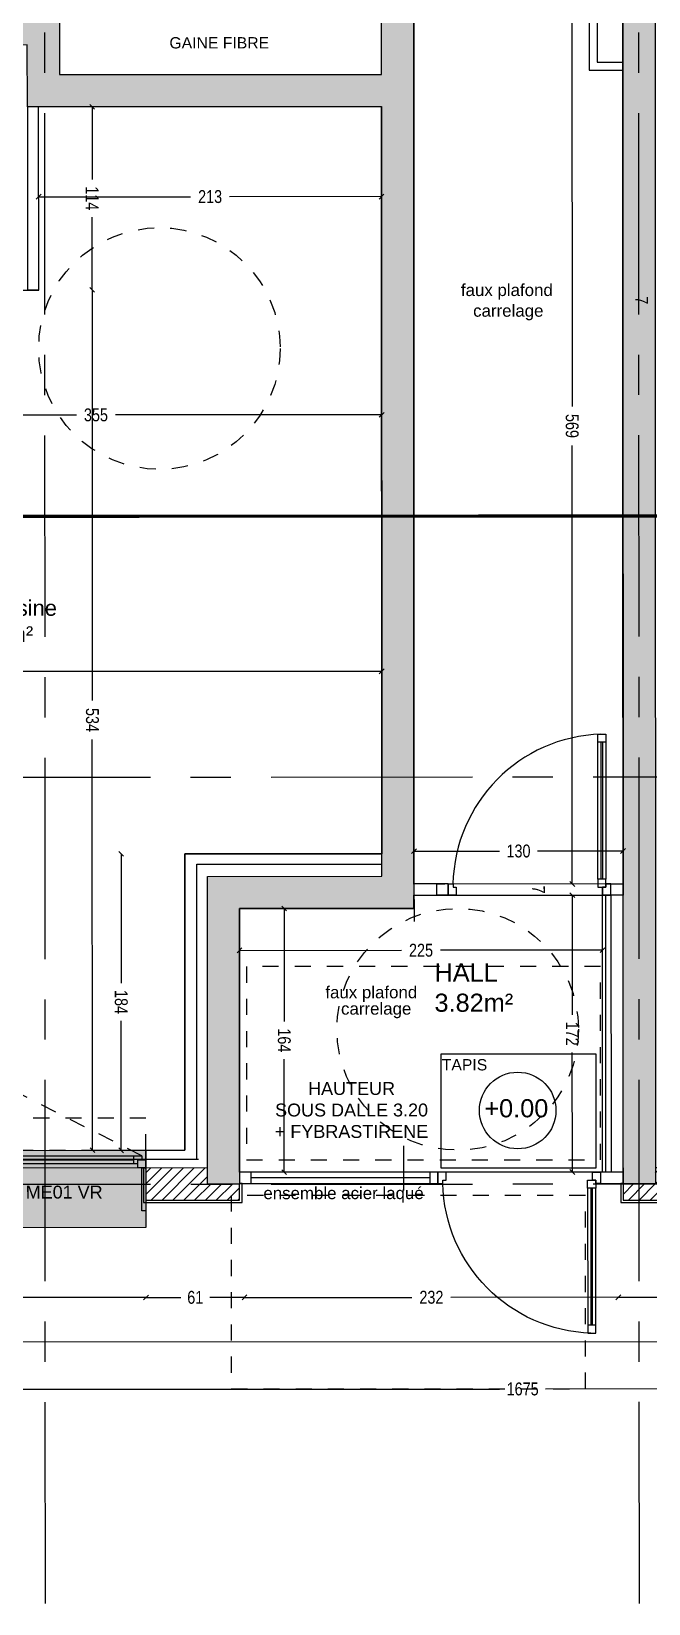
# Model space of a CAD drawing. Header units: millimetres. Extents: x -11.2 to 20.6, y -11.4 to 6.8.
# Drawn here: x 6.43 to 10.26, y -9.77 to -0.01 of the extents above; entities that cross this region are included whole.
import ezdxf

# ---------------------------------------------------------------- set-up
doc = ezdxf.new("R2010")
doc.units = ezdxf.units.MM
for name, pattern in [('0.0.1_Plan masse$0$cartouche PRO tranche 1$0${ Batten }', [0]), ('AXESx2', [4, 2.5, -0.5, 0.5, -0.5]), ('CACHE', [0.375, 0.25, -0.125]), ('INTERROMPU', [0.75, 0.5, -0.25])]:
    doc.linetypes.add(name, pattern=pattern)
doc.layers.get('Defpoints').update_dxf_attribs({"color": 1})
for name, color, linetype in [('01_AH_Coupes', 195, 'AXESx2'), ("02_AH_Files d'axes", 147, 'AXESx2'), ('02_AH_Structure Béton', 10, 'Continuous'), ('02_AH_Structure Béton_H', 11, 'Continuous'), ('02_AH_Structure Maçonnée', 230, 'Continuous'), ('02_AH_Structure Maçonnée_H', 231, 'Continuous'), ('03_AH_Menuiseries Ext', 3, 'Continuous'), ('04_AH_Cloisons', 150, 'Continuous'), ('04_AH_Isolation', 2, 'Continuous'), ('04_AH_Isolation_H', 2, 'Continuous'), ('07_AH_Côtes 50e', 7, 'Continuous'), ('07_AH_Perso-Symboles-...', 8, 'Continuous'), ('07_AH_Textes 50e', 7, 'Continuous')]:
    doc.layers.add(name, color=color, linetype=linetype)
doc.layers.add('07_AH_SHAB', color=130, linetype='Continuous', plot=False)
doc.layers.add('10_AH_PANTONE BLANC', color=7, linetype='Continuous', lineweight=0, true_color=0xffffff)
doc.styles.add('ARIAL', font='arial.ttf', dxfattribs={"width": 0.8})
doc.styles.add('Texte 1000', font='arial.ttf', dxfattribs={"height": 1.5})
doc.styles.add('Texte 50', font='arial.ttf', dxfattribs={"height": 0.075})
doc.dimstyles.new('B+B_50', dxfattribs={"dimscale": 0, "dimtxt": 0.08, "dimasz": 0.03, "dimexe": 0.015, "dimexo": 0.03, "dimgap": 0.05, "dimtad": 0, "dimdec": 0, "dimlfac": 100, "dimdsep": 46, "dimtxsty": 'ARIAL', "dimblk": 'OBLIQUE', "dimcen": 0, "dimse1": 1, "dimse2": 1, "dimadec": 0, "dimazin": 0, "dimtp": 5, "dimtm": 2, "dimtfac": 1, "dimtdec": 0, "dimtofl": 0, "dimtmove": 2, "dimatfit": 3, "dimldrblk": 'OBLIQUE', "dimfxl": 1, "dimtolj": 1, "dimarcsym": 0})
pattern_1 = [(45.0186991, (-4278.322744, -90.391835), (0.03363566, 0.1234895056), [0.15875, -0.03175, 0, -0.03175])]

# ---------------------------------------------------------------- blocks, each defined once
blk = doc.blocks.new('_Oblique')
at = {"color": 0, "linetype": 'ByBlock', "lineweight": -2}
blk.add_line((-0.5, -0.5), (0.5, 0.5), dxfattribs=at)
blk = doc.blocks.new('*D371')
at = {"layer": '07_AH_Côtes 50e', "color": 0, "lineweight": -2, "transparency": 16777216}
for p, q in [((4.1384, -7.873), (5.5178, -7.8725)), ((7.1384, -7.872), (5.7589, -7.8724))]:
    blk.add_line(p, q, dxfattribs=at)
at = {"layer": 'Defpoints', "color": 0, "transparency": 16777216}
for p in [(4.1382, -7.4393), (7.1382, -7.4383), (7.1384, -7.872)]:
    blk.add_point(p, dxfattribs=at)
at = {"layer": '07_AH_Côtes 50e', "color": 0, "lineweight": -2, "transparency": 16777216, "xscale": 0.03, "yscale": 0.03, "zscale": 0.03}
for p, rotation in [((4.1384, -7.873), 180.0186991388701), ((7.1384, -7.872), 0.01869913887016166)]:
    blk.add_blockref('_Oblique', p, dxfattribs=dict(at, rotation=rotation))
at = {"layer": '07_AH_Côtes 50e', "color": 0, "transparency": 16777216, "insert": (5.6384, -7.8725), "char_height": 0.08, "attachment_point": 5, "rotation": 0.0187, "style": 'ARIAL'}
blk.add_mtext('\\A1;300', dxfattribs=at)
blk = doc.blocks.new('*D372')
at = {"layer": '07_AH_Côtes 50e', "color": 0, "lineweight": -2, "transparency": 16777216}
for p, q in [((7.1384, -7.872), (7.3543, -7.8719)), ((7.75, -7.8718), (7.534, -7.8719))]:
    blk.add_line(p, q, dxfattribs=at)
at = {"layer": 'Defpoints', "color": 0, "transparency": 16777216}
for p in [(7.7498, -7.2984), (7.1382, -7.4383), (7.75, -7.8718)]:
    blk.add_point(p, dxfattribs=at)
at = {"layer": '07_AH_Côtes 50e', "color": 0, "lineweight": -2, "transparency": 16777216, "xscale": 0.03, "yscale": 0.03, "zscale": 0.03}
for p, rotation in [((7.1384, -7.872), 180.0186991388701), ((7.75, -7.8718), 0.01869913887016166)]:
    blk.add_blockref('_Oblique', p, dxfattribs=dict(at, rotation=rotation))
at = {"layer": '07_AH_Côtes 50e', "color": 0, "transparency": 16777216, "insert": (7.4442, -7.8719), "char_height": 0.08, "attachment_point": 5, "rotation": 0.0187, "style": 'ARIAL'}
blk.add_mtext('\\A1;61', dxfattribs=at)
blk = doc.blocks.new('*D373')
at = {"layer": '07_AH_Côtes 50e', "color": 0, "lineweight": -2, "transparency": 16777216}
for p, q in [((7.75, -7.8718), (8.7904, -7.8715)), ((10.0726, -7.871), (9.0322, -7.8714))]:
    blk.add_line(p, q, dxfattribs=at)
at = {"layer": 'Defpoints', "color": 0, "transparency": 16777216}
for p in [(7.7498, -7.2984), (10.0724, -7.2976), (10.0726, -7.871)]:
    blk.add_point(p, dxfattribs=at)
at = {"layer": '07_AH_Côtes 50e', "color": 0, "lineweight": -2, "transparency": 16777216, "xscale": 0.03, "yscale": 0.03, "zscale": 0.03}
for p, rotation in [((7.75, -7.8718), 180.0186991388701), ((10.0726, -7.871), 0.01869913887016166)]:
    blk.add_blockref('_Oblique', p, dxfattribs=dict(at, rotation=rotation))
at = {"layer": '07_AH_Côtes 50e', "color": 0, "transparency": 16777216, "insert": (8.9113, -7.8714), "char_height": 0.08, "attachment_point": 5, "rotation": 0.0187, "style": 'ARIAL'}
blk.add_mtext('\\A1;232', dxfattribs=at)
blk = doc.blocks.new('*D374')
at = {"layer": '07_AH_Côtes 50e', "color": 0, "lineweight": -2, "transparency": 16777216}
for p, q in [((10.0726, -7.871), (10.4265, -7.8709)), ((10.9718, -7.8707), (10.6179, -7.8709))]:
    blk.add_line(p, q, dxfattribs=at)
at = {"layer": 'Defpoints', "color": 0, "transparency": 16777216}
for p in [(10.0724, -7.2976), (10.9717, -7.4073), (10.9718, -7.8707)]:
    blk.add_point(p, dxfattribs=at)
at = {"layer": '07_AH_Côtes 50e', "color": 0, "lineweight": -2, "transparency": 16777216, "xscale": 0.03, "yscale": 0.03, "zscale": 0.03}
for p, rotation in [((10.0726, -7.871), 180.0186991388701), ((10.9718, -7.8707), 0.01869913887016166)]:
    blk.add_blockref('_Oblique', p, dxfattribs=dict(at, rotation=rotation))
at = {"layer": '07_AH_Côtes 50e', "color": 0, "transparency": 16777216, "insert": (10.5222, -7.8709), "char_height": 0.08, "attachment_point": 5, "rotation": 0.0187, "style": 'ARIAL'}
blk.add_mtext('\\A1;90', dxfattribs=at)
blk = doc.blocks.new('*D379')
at = {"layer": '07_AH_Côtes 50e', "color": 0, "lineweight": -2, "transparency": 16777216}
for p, q in [((-8.6772, -8.1541), (5.0703, -8.1496)), ((19.1102, -8.145), (5.3627, -8.1495))]:
    blk.add_line(p, q, dxfattribs=at)
at = {"layer": 'Defpoints', "color": 0, "transparency": 16777216}
for p in [(-8.6775, -7.3037), (19.1099, -7.2846), (-8.6772, -8.1541)]:
    blk.add_point(p, dxfattribs=at)
at = {"layer": '07_AH_Côtes 50e', "color": 0, "lineweight": -2, "transparency": 16777216, "xscale": 0.03, "yscale": 0.03, "zscale": 0.03}
for p, rotation in [((-8.6772, -8.1541), 180.0186991388701), ((19.1102, -8.145), 0.01869913887019514)]:
    blk.add_blockref('_Oblique', p, dxfattribs=dict(at, rotation=rotation))
at = {"layer": '07_AH_Côtes 50e', "color": 0, "transparency": 16777216, "insert": (5.2165, -8.1495), "char_height": 0.08, "attachment_point": 5, "rotation": 0.0187, "style": 'ARIAL'}
blk.add_mtext('\\A1;2779', dxfattribs=at)
blk = doc.blocks.new('porte hall')
blk.add_line((-1.192, -0.8853), (-1.192, -1.1624))
at = {"ltscale": 0.1}
for points in [[(0, 0), (0, -0.05), (-0.05, -0.05), (-0.05, 0)], [(0, 0), (0, -0.9), (-0.05, -0.9), (-0.05, 0)], [(-0.9495, -0.93), (-0.9495, -0.95), (-0.9295, -0.95), (-0.9295, -1), (-0.98, -1), (-0.98, -0.93)], [(0, -0.9), (-0.05, -0.9), (-0.05, -0.95), (0, -0.95)], [(0, -0.93), (0, -0.95), (-0.02, -0.95), (-0.02, -1), (0.0305, -1), (0.0305, -0.93)]]:
    blk.add_lwpolyline(points, close=True, dxfattribs=at)
for points in [[(-0.03, -0.0005), (-0.03, 0), (-0.02, 0), (-0.02, -0.0002)], [(-0.02, -0.05), (-0.02, -0.9), (-0.03, -0.9), (-0.03, -0.05)]]:
    blk.add_lwpolyline(points, dxfattribs=at)
blk.add_arc((0, -0.95), 0.95, 91.80964, 178.79368, dxfattribs=at)
blk = doc.blocks.new('*D471')
at = {"layer": '07_AH_Côtes 50e', "color": 0, "lineweight": -2, "transparency": 16777216}
for p, q in [((7.9964, -5.4583), (7.9967, -6.1588)), ((7.997, -7.0944), (7.9967, -6.3939))]:
    blk.add_line(p, q, dxfattribs=at)
at = {"layer": 'Defpoints', "color": 0, "transparency": 16777216}
for p in [(7.9964, -5.4583), (8.082, -5.4583), (8.0824, -7.0943)]:
    blk.add_point(p, dxfattribs=at)
at = {"layer": '07_AH_Côtes 50e', "color": 0, "lineweight": -2, "transparency": 16777216, "xscale": 0.03, "yscale": 0.03, "zscale": 0.03}
for p, rotation in [((7.9964, -5.4583), 90.01869913888217), ((7.997, -7.0944), 270.0186991388822)]:
    blk.add_blockref('_Oblique', p, dxfattribs=dict(at, rotation=rotation))
at = {"layer": '07_AH_Côtes 50e', "color": 0, "transparency": 16777216, "insert": (7.9967, -6.2763), "char_height": 0.08, "attachment_point": 5, "rotation": 270.0187, "style": 'ARIAL'}
blk.add_mtext('\\A1;164', dxfattribs=at)
blk = doc.blocks.new('*D472')
at = {"layer": '07_AH_Côtes 50e', "color": 0, "lineweight": -2, "transparency": 16777216}
for p, q in [((7.7193, -5.7179), (8.7252, -5.7175)), ((9.9741, -5.7171), (8.9682, -5.7175))]:
    blk.add_line(p, q, dxfattribs=at)
at = {"layer": 'Defpoints', "color": 0, "transparency": 16777216}
for p in [(7.7193, -5.7179), (7.7194, -6.0774), (9.9743, -6.0767)]:
    blk.add_point(p, dxfattribs=at)
at = {"layer": '07_AH_Côtes 50e', "color": 0, "lineweight": -2, "transparency": 16777216, "xscale": 0.03, "yscale": 0.03, "zscale": 0.03}
for p, rotation in [((7.7193, -5.7179), 180.0186991388701), ((9.9741, -5.7171), 0.01869913887019514)]:
    blk.add_blockref('_Oblique', p, dxfattribs=dict(at, rotation=rotation))
at = {"layer": '07_AH_Côtes 50e', "color": 0, "transparency": 16777216, "insert": (8.8467, -5.7175), "char_height": 0.08, "attachment_point": 5, "rotation": 0.0187, "style": 'ARIAL'}
blk.add_mtext('\\A1;225', dxfattribs=at)
blk = doc.blocks.new('*D473')
at = {"layer": '07_AH_Côtes 50e', "color": 0, "lineweight": -2, "transparency": 16777216}
for p, q in [((9.7863, -5.3756), (9.7866, -6.1174)), ((9.7869, -7.0939), (9.7867, -6.3521))]:
    blk.add_line(p, q, dxfattribs=at)
at = {"layer": 'Defpoints', "color": 0, "transparency": 16777216}
for p in [(9.7863, -5.3756), (9.974, -5.3756), (9.9746, -7.0938)]:
    blk.add_point(p, dxfattribs=at)
at = {"layer": '07_AH_Côtes 50e', "color": 0, "lineweight": -2, "transparency": 16777216, "xscale": 0.03, "yscale": 0.03, "zscale": 0.03}
for p, rotation in [((9.7863, -5.3756), 90.01869913888217), ((9.7869, -7.0939), 270.0186991388822)]:
    blk.add_blockref('_Oblique', p, dxfattribs=dict(at, rotation=rotation))
at = {"layer": '07_AH_Côtes 50e', "color": 0, "transparency": 16777216, "insert": (9.7866, -6.2348), "char_height": 0.08, "attachment_point": 5, "rotation": 270.0187, "style": 'ARIAL'}
blk.add_mtext('\\A1;172', dxfattribs=at)
blk = doc.blocks.new('*D474')
at = {"layer": '07_AH_Côtes 50e', "color": 0, "lineweight": -2, "transparency": 16777216}
for p, q in [((8.803, -5.1018), (9.3348, -5.1016)), ((10.1017, -5.1014), (9.5699, -5.1015))]:
    blk.add_line(p, q, dxfattribs=at)
at = {"layer": 'Defpoints', "color": 0, "transparency": 16777216}
for p in [(8.803, -5.1018), (8.8031, -5.3062), (10.1017, -5.3055)]:
    blk.add_point(p, dxfattribs=at)
at = {"layer": '07_AH_Côtes 50e', "color": 0, "lineweight": -2, "transparency": 16777216, "xscale": 0.03, "yscale": 0.03, "zscale": 0.03}
for p, rotation in [((8.803, -5.1018), 180.0186991388701), ((10.1017, -5.1014), 0.01869913887019514)]:
    blk.add_blockref('_Oblique', p, dxfattribs=dict(at, rotation=rotation))
at = {"layer": '07_AH_Côtes 50e', "color": 0, "transparency": 16777216, "insert": (9.4523, -5.1016), "char_height": 0.08, "attachment_point": 5, "rotation": 0.0187, "style": 'ARIAL'}
blk.add_mtext('\\A1;130', dxfattribs=at)
blk = doc.blocks.new('*D495')
at = {"layer": '07_AH_Côtes 50e', "color": 0, "lineweight": -2, "transparency": 16777216}
for p, q in [((6.8036, -0.4821), (6.8037, -0.9325)), ((6.8039, -1.618), (6.8038, -1.1676))]:
    blk.add_line(p, q, dxfattribs=at)
at = {"layer": 'Defpoints', "color": 0, "transparency": 16777216}
for p in [(6.8106, -0.4821), (6.4715, -1.6181), (6.8039, -1.618)]:
    blk.add_point(p, dxfattribs=at)
at = {"layer": '07_AH_Côtes 50e', "color": 0, "lineweight": -2, "transparency": 16777216, "xscale": 0.03, "yscale": 0.03, "zscale": 0.03}
for p, rotation in [((6.8036, -0.4821), 90.01869913888217), ((6.8039, -1.618), 270.0186991388822)]:
    blk.add_blockref('_Oblique', p, dxfattribs=dict(at, rotation=rotation))
at = {"layer": '07_AH_Côtes 50e', "color": 0, "transparency": 16777216, "insert": (6.8038, -1.0501), "char_height": 0.08, "attachment_point": 5, "rotation": 270.0187, "style": 'ARIAL'}
blk.add_mtext('\\A1;114', dxfattribs=at)
blk = doc.blocks.new('*D496')
at = {"layer": '07_AH_Côtes 50e', "color": 0, "lineweight": -2, "transparency": 16777216}
for p, q in [((-0.9122, -0.4847), (-0.9112, -3.602)), ((-0.9101, -6.9612), (-0.9111, -3.8439))]:
    blk.add_line(p, q, dxfattribs=at)
at = {"layer": 'Defpoints', "color": 0, "transparency": 16777216}
for p in [(8.6015, -0.4815), (-0.9101, -6.9612), (-0.0977, -6.9609)]:
    blk.add_point(p, dxfattribs=at)
at = {"layer": '07_AH_Côtes 50e', "color": 0, "lineweight": -2, "transparency": 16777216, "xscale": 0.03, "yscale": 0.03, "zscale": 0.03}
for p, rotation in [((-0.9122, -0.4847), 90.01869913888217), ((-0.9101, -6.9612), 270.0186991388822)]:
    blk.add_blockref('_Oblique', p, dxfattribs=dict(at, rotation=rotation))
at = {"layer": '07_AH_Côtes 50e', "color": 0, "transparency": 16777216, "insert": (-0.9112, -3.7229), "char_height": 0.08, "attachment_point": 5, "rotation": 270.0187, "style": 'ARIAL'}
blk.add_mtext('\\A1;648', dxfattribs=at)
blk = doc.blocks.new('*D391')
at = {"layer": '07_AH_Côtes 50e', "color": 0, "lineweight": -2, "transparency": 16777216}
for p, q in [((6.9837, -5.1186), (6.9839, -5.921)), ((6.9843, -6.9586), (6.984, -6.1562))]:
    blk.add_line(p, q, dxfattribs=at)
at = {"layer": 'Defpoints', "color": 0, "transparency": 16777216}
for p in [(7.5612, -5.1184), (6.9843, -6.9586), (7.5583, -6.9584)]:
    blk.add_point(p, dxfattribs=at)
at = {"layer": '07_AH_Côtes 50e', "color": 0, "lineweight": -2, "transparency": 16777216, "xscale": 0.03, "yscale": 0.03, "zscale": 0.03}
for p, rotation in [((6.9837, -5.1186), 90.01869913888217), ((6.9843, -6.9586), 270.0186991388822)]:
    blk.add_blockref('_Oblique', p, dxfattribs=dict(at, rotation=rotation))
at = {"layer": '07_AH_Côtes 50e', "color": 0, "transparency": 16777216, "insert": (6.984, -6.0386), "char_height": 0.08, "attachment_point": 5, "rotation": 270.0187, "style": 'ARIAL'}
blk.add_mtext('\\A1;184', dxfattribs=at)
blk = doc.blocks.new('*D497')
at = {"layer": '07_AH_Côtes 50e', "color": 0, "lineweight": -2, "transparency": 16777216}
for p, q in [((6.8039, -1.618), (6.8048, -4.1677)), ((6.8057, -6.9584), (6.8048, -4.4088))]:
    blk.add_line(p, q, dxfattribs=at)
at = {"layer": 'Defpoints', "color": 0, "transparency": 16777216}
for p in [(6.4365, -1.6181), (6.4383, -6.9586), (6.8057, -6.9584)]:
    blk.add_point(p, dxfattribs=at)
at = {"layer": '07_AH_Côtes 50e', "color": 0, "lineweight": -2, "transparency": 16777216, "xscale": 0.03, "yscale": 0.03, "zscale": 0.03}
for p, rotation in [((6.8039, -1.618), 90.01869913888217), ((6.8057, -6.9584), 270.0186991388822)]:
    blk.add_blockref('_Oblique', p, dxfattribs=dict(at, rotation=rotation))
at = {"layer": '07_AH_Côtes 50e', "color": 0, "transparency": 16777216, "insert": (6.8048, -4.2882), "char_height": 0.08, "attachment_point": 5, "rotation": 270.0187, "style": 'ARIAL'}
blk.add_mtext('\\A1;534', dxfattribs=at)
blk = doc.blocks.new('*D392')
at = {"layer": '07_AH_Côtes 50e', "color": 0, "lineweight": -2, "transparency": 16777216}
for p, q in [((6.4714, -1.0404), (7.4153, -1.0401)), ((8.6017, -1.0397), (7.6578, -1.04))]:
    blk.add_line(p, q, dxfattribs=at)
at = {"layer": 'Defpoints', "color": 0, "transparency": 16777216}
for p in [(6.4712, -0.5374), (8.6015, -0.5367), (6.4714, -1.0404)]:
    blk.add_point(p, dxfattribs=at)
at = {"layer": '07_AH_Côtes 50e', "color": 0, "lineweight": -2, "transparency": 16777216, "xscale": 0.03, "yscale": 0.03, "zscale": 0.03}
for p, rotation in [((6.4714, -1.0404), 180.0186991388701), ((8.6017, -1.0397), 0.01869913887019514)]:
    blk.add_blockref('_Oblique', p, dxfattribs=dict(at, rotation=rotation))
at = {"layer": '07_AH_Côtes 50e', "color": 0, "transparency": 16777216, "insert": (7.5365, -1.04), "char_height": 0.08, "attachment_point": 5, "rotation": 0.0187, "style": 'ARIAL'}
blk.add_mtext('\\A1;213', dxfattribs=at)
blk = doc.blocks.new('*D513')
at = {"layer": '07_AH_Côtes 50e', "color": 0, "lineweight": -2, "transparency": 16777216}
for p, q in [((5.0523, -2.3954), (6.7063, -2.3949)), ((8.6021, -2.3942), (6.9481, -2.3948))]:
    blk.add_line(p, q, dxfattribs=at)
at = {"layer": 'Defpoints', "color": 0, "transparency": 16777216}
for p in [(8.6021, -2.3942), (8.6022, -2.5547), (5.0525, -2.9058)]:
    blk.add_point(p, dxfattribs=at)
at = {"layer": '07_AH_Côtes 50e', "color": 0, "lineweight": -2, "transparency": 16777216, "xscale": 0.03, "yscale": 0.03, "zscale": 0.03}
for p, rotation in [((5.0523, -2.3954), 180.0186991388701), ((8.6021, -2.3942), 0.01869913887016166)]:
    blk.add_blockref('_Oblique', p, dxfattribs=dict(at, rotation=rotation))
at = {"layer": '07_AH_Côtes 50e', "color": 0, "transparency": 16777216, "insert": (6.8272, -2.3948), "char_height": 0.08, "attachment_point": 5, "rotation": 0.0187, "style": 'ARIAL'}
blk.add_mtext('\\A1;355', dxfattribs=at)
blk = doc.blocks.new('*D394')
at = {"layer": '07_AH_Côtes 50e', "color": 0, "lineweight": -2, "transparency": 16777216}
for p, q in [((3.7711, -3.9878), (6.0649, -3.987)), ((8.6026, -3.9862), (6.3089, -3.9869))]:
    blk.add_line(p, q, dxfattribs=at)
at = {"layer": 'Defpoints', "color": 0, "transparency": 16777216}
for p in [(3.7711, -3.9878), (3.7712, -4.2021), (8.6027, -4.2005)]:
    blk.add_point(p, dxfattribs=at)
at = {"layer": '07_AH_Côtes 50e', "color": 0, "lineweight": -2, "transparency": 16777216, "xscale": 0.03, "yscale": 0.03, "zscale": 0.03}
for p, rotation in [((3.7711, -3.9878), 180.0186991388701), ((8.6026, -3.9862), 0.01869913887019514)]:
    blk.add_blockref('_Oblique', p, dxfattribs=dict(at, rotation=rotation))
at = {"layer": '07_AH_Côtes 50e', "color": 0, "transparency": 16777216, "insert": (6.1869, -3.987), "char_height": 0.08, "attachment_point": 5, "rotation": 0.0187, "style": 'ARIAL'}
blk.add_mtext('\\A1;483', dxfattribs=at)
blk = doc.blocks.new('*D526')
at = {"layer": 'Defpoints', "color": 0, "transparency": 16777216}
for p in [(10.4274, -1.648), (10.4339, -1.648), (10.4274, -1.718)]:
    blk.add_point(p, dxfattribs=at)
at = {"layer": '07_AH_Côtes 50e', "color": 0, "transparency": 16777216, "insert": (10.2174, -1.6831), "char_height": 0.08, "attachment_point": 5, "rotation": 270.0187, "style": 'ARIAL'}
blk.add_mtext('\\A1;7', dxfattribs=at)
blk = doc.blocks.new('*D407')
at = {"layer": 'Defpoints', "color": 0, "transparency": 16777216}
for p in [(9.7863, -5.3056), (10.1017, -5.3055), (10.1018, -5.3755)]:
    blk.add_point(p, dxfattribs=at)
at = {"layer": '07_AH_Côtes 50e', "color": 0, "transparency": 16777216, "insert": (9.5763, -5.3406), "char_height": 0.08, "attachment_point": 5, "rotation": 270.0187, "style": 'ARIAL'}
blk.add_mtext('\\A1;7', dxfattribs=at)
blk = doc.blocks.new('*D549')
at = {"layer": '07_AH_Côtes 50e', "color": 0, "lineweight": -2, "transparency": 16777216}
for p, q in [((9.7845, 0.3794), (9.7854, -2.3423)), ((9.7863, -5.3056), (9.7854, -2.5838))]:
    blk.add_line(p, q, dxfattribs=at)
at = {"layer": 'Defpoints', "color": 0, "transparency": 16777216}
for p in [(9.7845, 0.3794), (10.0999, 0.3795), (10.1017, -5.3055)]:
    blk.add_point(p, dxfattribs=at)
at = {"layer": '07_AH_Côtes 50e', "color": 0, "lineweight": -2, "transparency": 16777216, "xscale": 0.03, "yscale": 0.03, "zscale": 0.03}
for p, rotation in [((9.7845, 0.3794), 90.01869913888217), ((9.7863, -5.3056), 270.0186991388822)]:
    blk.add_blockref('_Oblique', p, dxfattribs=dict(at, rotation=rotation))
at = {"layer": '07_AH_Côtes 50e', "color": 0, "transparency": 16777216, "insert": (9.7854, -2.4631), "char_height": 0.08, "attachment_point": 5, "rotation": 270.0187, "style": 'ARIAL'}
blk.add_mtext('\\A1;569', dxfattribs=at)
blk = doc.blocks.new('*D590')
at = {"layer": '07_AH_Côtes 50e', "color": 0, "lineweight": -2, "transparency": 16777216}
for p, q in [((1.1042, -8.4432), (9.3352, -8.4405)), ((17.8518, -8.4377), (9.6208, -8.4404))]:
    blk.add_line(p, q, dxfattribs=at)
at = {"layer": 'Defpoints', "color": 0, "transparency": 16777216}
for p in [(1.1038, -7.4405), (17.8515, -7.4351), (17.8518, -8.4377)]:
    blk.add_point(p, dxfattribs=at)
at = {"layer": '07_AH_Côtes 50e', "color": 0, "lineweight": -2, "transparency": 16777216, "xscale": 0.03, "yscale": 0.03, "zscale": 0.03}
for p, rotation in [((1.1042, -8.4432), 180.0186991388701), ((17.8518, -8.4377), 0.01869913887016166)]:
    blk.add_blockref('_Oblique', p, dxfattribs=dict(at, rotation=rotation))
at = {"layer": '07_AH_Côtes 50e', "color": 0, "transparency": 16777216, "insert": (9.478, -8.4404), "char_height": 0.08, "attachment_point": 5, "rotation": 0.0187, "style": 'ARIAL'}
blk.add_mtext('\\A1;1675', dxfattribs=at)
blk = doc.blocks.new('A$C33EC0E04')
at = {"layer": '10_AH_PANTONE BLANC'}
h = blk.add_hatch(color=256, dxfattribs=at)
h.dxf.hatch_style = 1
h.paths.add_polyline_path([(0, -0.4095), (-3, -0.4095), (-3, 0.0706), (0, 0.0705)])
for p, q in [((-3, -0.0476), (-3, 0.0705)), ((-0.975, 0.0355), (-0.075, 0.0355)), ((0, -0.0476), (0, 0.0705)), ((0, -0.0476), (0, 0.0705)), ((-0.05, -0.0395), (-1.75, -0.0395))]:
    blk.add_line(p, q)
at = {"ltscale": 0.1}
for p, q in [((-1, 0.0105), (-1, 0.0105)), ((-0.9625, 0.0105), (-0.95, 0.0105)), ((-0.925, 0.0105), (-0.075, 0.0105))]:
    blk.add_line(p, q, dxfattribs=at)
at = {"color": 251, "linetype": 'CACHE', "ltscale": 0.3, "flags": 128}
blk.add_lwpolyline([(-0.025, 0.0355), (-0.8611, 0.4605)], dxfattribs=at)
at = {"color": 251, "linetype": 'CACHE', "ltscale": 0.3}
blk.add_lwpolyline([(-3, 0.0705), (0, 0.0705), (0, 0.2701), (-3, 0.2701)], close=True, dxfattribs=at)
at = {"ltscale": 0.1}
blk.add_lwpolyline([(-3, 0.0705), (0, 0.0705), (0, -0.4095), (-3, -0.4095)], close=True, dxfattribs=at)
for points in [[(-3, 0.0105), (-2.95, 0.0105), (-2.95, -0.0395), (-3, -0.0395)], [(-2, -0.0395), (-2, 0.0105), (-2.05, 0.0105), (-2.05, -0.0395)], [(-1.95, -0.0395), (-1.95, 0.0105), (-2, 0.0105), (-2, -0.0395)], [(-1, -0.0395), (-1, 0.0105), (-1.05, 0.0105), (-1.05, -0.0395)], [(-0.95, -0.0395), (-0.95, 0.0105), (-1, 0.0105), (-1, -0.0395)], [(-0.05, 0.0105), (0, 0.0105), (0, -0.0395), (-0.05, -0.0395)], [(-0.05, -0.0395), (-0.05, 0.0105), (0, 0.0105), (0, -0.0395)], [(-2.975, -0.0395), (-3, -0.0395), (-3, -0.3062), (-2.975, -0.3062)], [(-0.025, -0.0395), (0, -0.0395), (0, -0.3062), (-0.025, -0.3062)]]:
    blk.add_lwpolyline(points, close=True)
for points in [[(-2.95, 0.0105), (-1.05, 0.0105)], [(-2.95, -0.0145), (-2.05, -0.0145)], [(-1.05, -0.0395), (-2.95, -0.0395)], [(-1.95, -0.0145), (-1.05, -0.0145)]]:
    blk.add_lwpolyline(points)
for points in [[(-0.95, -0.0145), (-0.925, -0.0145), (-0.925, 0.0355), (-0.975, 0.0355), (-0.975, 0.0105)], [(-0.925, 0.0105), (-0.9176, 0.0105)], [(-0.05, -0.0145), (-0.075, -0.0145), (-0.075, 0.0355), (-0.025, 0.0355), (-0.025, 0.0105)], [(-0.05, -0.0145), (-0.95, -0.0145)]]:
    blk.add_lwpolyline(points, dxfattribs=at)
at = {"color": 251, "linetype": 'CACHE', "ltscale": 0.3}
blk.add_arc((-0.125, 0.0355), 0.85, 150, 180, dxfattribs=at)
at = {"layer": '10_AH_PANTONE BLANC'}
blk.add_lwpolyline([(0, -0.4095), (-3, -0.4094), (-3, 0.0705), (0, 0.0705)], close=True, dxfattribs=at)
at = {"insert": (-0.2691, -0.1491), "char_height": 0.08, "attachment_point": 3, "rotation": 359.99994, "style": 'Texte 1000'}
blk.add_mtext_dynamic_manual_height_columns('ME01 VR', width=0.588999, gutter_width=7.5, heights=[0], dxfattribs=at)

msp = doc.modelspace()

# ---------------------------------------------------------------- hatches: boundary and pattern name
at = {"layer": '02_AH_Structure Béton_H'}
h = msp.add_hatch(dxfattribs=at)
h.set_pattern_fill('ANSI36', color=256, scale=0.02, angle=0.0187)
h.set_pattern_definition(pattern_1)
h.paths.add_polyline_path([(10.3024, -7.1675), (10.1024, -7.1676), (10.0986, 4.4091), (10.2986, 4.4092)])
h = msp.add_hatch(dxfattribs=at)
h.set_pattern_fill('ANSI36', color=256, scale=0.02, angle=0.0187)
h.set_pattern_definition(pattern_1)
edge = h.paths.add_edge_path()
edge.add_line((0.1001, -0.3), (3.5001, -0.2989))
edge.add_line((3.5001, -0.2989), (3.5, 0.1011))
edge.add_line((3.5, 0.1011), (6.601, 0.1022))
edge.add_line((6.601, 0.1022), (6.6011, -0.2822))
edge.add_line((6.6011, -0.2822), (8.6014, -0.2815))
edge.add_line((8.6014, -0.2815), (8.6013, 0.1028))
edge.add_line((8.6013, 0.1028), (8.8013, 0.1029))
edge.add_line((8.8013, 0.1029), (8.8031, -5.458))
edge.add_line((8.8031, -5.458), (7.7193, -5.4584))
edge.add_line((7.7193, -5.4584), (7.7198, -7.1684))
edge.add_line((7.7198, -7.1684), (7.7198, -7.1684))
edge.add_line((7.7198, -7.1684), (7.5198, -7.1684))
edge.add_line((7.5198, -7.1684), (7.5193, -5.2584))
edge.add_line((7.5193, -5.2584), (8.6031, -5.2581))
edge.add_line((8.6031, -5.2581), (8.6015, -0.4815))
edge.add_line((8.6015, -0.4815), (6.4012, -0.4822))
edge.add_line((6.4012, -0.4822), (6.401, -0.0979))
edge.add_line((6.401, -0.0979), (3.7, -0.0988))
edge.add_line((3.7, -0.0988), (3.7002, -0.4988))
edge.add_line((3.7002, -0.4988), (0.1002, -0.5))
at = {"layer": '02_AH_Structure Maçonnée_H'}
h = msp.add_hatch(dxfattribs=at)
h.set_pattern_fill('ANSI31', color=256, scale=0.015, angle=0.0187)
h.set_pattern_definition([(45.0186991, (-4267.386133, -90.388256), (-0.0336869492, 0.0336649681), [])])
h.paths.add_polyline_path([(7.7198, -7.2684), (7.7198, -7.1684), (7.5198, -7.1684), (7.5198, -7.0684), (7.1381, -7.0686), (7.1382, -7.2686)])
h = msp.add_hatch(dxfattribs=at)
h.set_pattern_fill('ANSI31', color=256, scale=0.015, angle=0.0187)
h.set_pattern_definition([(45.0186991, (-4264.4219, -90.3873), (-0.0336869492, 0.0336649681), [])])
h.paths.add_polyline_path([(10.9716, -7.2673), (10.9716, -7.0673), (10.3023, -7.0675), (10.3024, -7.1675), (10.1024, -7.1676), (10.1024, -7.2676)])

# ---------------------------------------------------------------- linework, layer by layer
at = {"layer": '01_AH_Coupes', "const_width": 0.02}
msp.add_lwpolyline([(-11.2334, -2.6356), (-10.9074, -1.9181), (-10.9071, -3.0292), (20.2675, -3.019), (20.2672, -1.9079), (20.5936, -2.6252)], dxfattribs=at)
at = {"layer": "02_AH_Files d'axes", "ltscale": 0.5}
for p, q in [((6.5132, -9.7719), (6.5079, 6.332)), ((10.2032, -9.7707), (10.1979, 6.3332)), ((-10.0844, -4.6481), (20.1816, -4.6382)), ((-10.0836, -7.1742), (20.1824, -7.1643))]:
    msp.add_line(p, q, dxfattribs=at)
at = {"layer": '02_AH_Structure Béton'}
msp.add_lwpolyline([(10.3024, -7.1675), (10.1024, -7.1676), (10.0986, 4.4091), (10.2986, 4.4092)], close=True, dxfattribs=at)
msp.add_lwpolyline([(0.1001, -0.3), (3.5001, -0.2989), (3.5, 0.1011), (6.601, 0.1022), (6.6011, -0.2822), (8.6014, -0.2815), (8.6013, 0.1028), (8.8013, 0.1029), (8.8031, -5.458), (7.7193, -5.4584), (7.7198, -7.1684), (7.7198, -7.1684), (7.5198, -7.1684), (7.5193, -5.2584), (8.6031, -5.2581), (8.6015, -0.4815), (6.4012, -0.4822), (6.401, -0.0979), (3.7, -0.0988), (3.7002, -0.4988), (0.1002, -0.5)], dxfattribs=at)
at = {"layer": '02_AH_Structure Maçonnée'}
for points in [[(7.5198, -7.0684), (7.1231, -7.0686), (7.1232, -7.2836), (7.7348, -7.2834), (7.7348, -7.1644), (7.7198, -7.1645)], [(7.5198, -7.0684), (7.1381, -7.0686), (7.1382, -7.2686), (7.7198, -7.2684), (7.7198, -7.1684)], [(10.1024, -7.1638), (10.0874, -7.1638), (10.0874, -7.2826), (10.9866, -7.2823), (10.9866, -7.0673), (10.3023, -7.0675)], [(10.1023, -7.0676), (10.1024, -7.2676), (10.9716, -7.2673), (10.9716, -7.0673), (10.3023, -7.0675)]]:
    msp.add_lwpolyline(points, dxfattribs=at)
at = {"layer": '03_AH_Menuiseries Ext'}
for p, q in [((9.9917, -5.3055), (10.1017, -5.3055)), ((8.9014, -7.1291), (7.792, -7.1295))]:
    msp.add_line(p, q, dxfattribs=at)
for points in [[(9.0151, -5.3058), (8.8031, -5.3059), (8.8031, -5.3759), (9.0151, -5.3758)], [(7.792, -7.0945), (7.7198, -7.0945), (7.7198, -7.1645), (7.792, -7.1644)], [(8.9519, -7.0941), (8.9014, -7.0942), (8.9014, -7.1641), (8.9519, -7.1641)], [(9.9623, -7.1638), (10.1024, -7.1638), (10.1023, -7.0938), (9.9623, -7.0938)]]:
    msp.add_lwpolyline(points, close=True, dxfattribs=at)
for points in [[(9.0151, -5.3058), (9.0151, -5.3758), (8.9451, -5.3759), (8.9451, -5.3059), (8.9951, -5.3058)], [(9.9951, -5.3055), (10.1017, -5.3055), (10.1018, -5.3755), (9.9751, -5.3755), (9.9751, -5.3255)], [(7.7198, -7.1645), (8.9519, -7.1641), (8.9519, -7.0941), (7.7198, -7.0945)]]:
    msp.add_lwpolyline(points, dxfattribs=at)
at = {"layer": '04_AH_Cloisons'}
for points in [[(10.1, 0.1377), (9.8911, 0.1376), (9.8912, -0.2546), (10.1001, -0.2545)], [(10.1, 0.0877), (9.9411, 0.0876), (9.9412, -0.2046), (10.1001, -0.2045)], [(6.4715, -1.6181), (6.4712, -0.4822), (6.4012, -0.4823), (6.4015, -1.6181)]]:
    msp.add_lwpolyline(points, close=True, dxfattribs=at)
at = {"layer": '04_AH_Isolation'}
msp.add_line((9.9746, -7.0938), (9.974, -5.3755), dxfattribs=at)
msp.add_lwpolyline([(0.1023, -6.9609), (7.3797, -6.9585), (7.3791, -5.1185), (8.603, -5.1181)], dxfattribs=at)
at = {"layer": '04_AH_Isolation_H', "linetype": '0.0.1_Plan masse$0$cartouche PRO tranche 1$0${ Batten }', "ltscale": 0.3}
for p, q in [((7.4532, -5.1837), (8.603, -5.1834)), ((7.4538, -7.0135), (7.4532, -5.1837)), ((10.0296, -7.0938), (10.029, -5.3755)), ((0.0921, -7.0159), (7.4647, -7.0135))]:
    msp.add_line(p, q, dxfattribs=at)
at = {"layer": '07_AH_Côtes 50e'}
msp.add_circle((9.4474, -6.7117), 0.2377, dxfattribs=at)
at = {"layer": '07_AH_Perso-Symboles-...', "linetype": 'INTERROMPU', "ltscale": 0.2}
for points in [[(7.7622, -5.8186), (7.7626, -7.0186), (9.9626, -7.0178), (9.9622, -5.8178)], [(7.6677, -7.2394), (7.6681, -8.4394), (9.8681, -8.4387), (9.8677, -7.2387)]]:
    msp.add_lwpolyline(points, close=True, dxfattribs=at)
for centre in [(7.2216, -1.9826), (9.0746, -6.2079)]:
    msp.add_circle(centre, 0.75, dxfattribs=at)
at = {"layer": '07_AH_SHAB'}
for points in [[(0.1, 0.1), (0.0994, 1.917), (1.7494, 1.9175), (1.7495, 1.4006), (6.6095, 1.4022), (6.6092, 2.3962), (10.0992, 2.4012), (10.1017, -5.3055), (8.8031, -5.3062), (8.8013, 0.1029)], [(8.6002, -0.4813), (8.603, -5.1181), (7.3791, -5.1185), (7.3797, -6.9585), (3.7721, -6.9698), (3.7708, -2.9762), (5.0525, -2.9758), (5.052, -1.6198), (6.4715, -1.6198), (6.4712, -0.4825)], [(9.9936, -7.0938), (7.7197, -7.0944), (7.7193, -5.4584), (8.8031, -5.458), (8.8031, -5.3759), (9.9931, -5.3756)]]:
    msp.add_lwpolyline(points, close=True, dxfattribs=at)
at = {"layer": '07_AH_Textes 50e'}
msp.add_lwpolyline([(8.9689, -6.3617), (8.9691, -7.0683), (9.9355, -7.068), (9.9353, -6.3614)], close=True, dxfattribs=at)

# ---------------------------------------------------------------- block references
at = {"layer": '03_AH_Menuiseries Ext'}
for name, p, rotation in [('porte hall', (9.9948, -4.3755), 0.01869913887425992), ('A$C33EC0E04', (7.1381, -7.0289), 0.01876373803322875)]:
    msp.add_blockref(name, p, dxfattribs=dict(at, rotation=rotation))
at = {"layer": '03_AH_Menuiseries Ext', "xscale": -1, "rotation": 180.0186991388742}
msp.add_blockref('porte hall', (9.9322, -8.0938), dxfattribs=at)

# ---------------------------------------------------------------- texts
at = {"layer": '03_AH_Menuiseries Ext', "insert": (8.3655, -7.2846), "char_height": 0.075, "attachment_point": 8, "rotation": 0.0187, "style": 'Texte 50'}
msp.add_mtext_dynamic_manual_height_columns('ensemble acier laqué', width=2.370484, gutter_width=0.4, heights=[0], dxfattribs=at)
at = {"layer": '07_AH_Textes 50e', "attachment_point": 8, "rotation": 0.0187, "style": 'Texte 50'}
for s, insert, char_height in [('GAINE FIBRE', (7.5935, -0.121), 0.07), ('faux plafond', (9.38, -1.6794), 0.075), ('carrelage', (9.389, -1.8077), 0.075), ('faux plafond', (8.5378, -6.0378), 0.075), ('carrelage', (8.5683, -6.1394), 0.075), ('TAPIS', (9.1169, -6.4639), 0.07)]:
    msp.add_mtext_dynamic_manual_height_columns(s, width=2.370484, gutter_width=0.4, heights=[0], dxfattribs=dict(at, insert=insert, char_height=char_height))
at = {"layer": '07_AH_Textes 50e', "ltscale": 0.3, "insert": (7.4687, -3.5435), "char_height": 0.0975, "width": 2.6, "attachment_point": 3, "rotation": 0.0187, "style": 'Texte 50'}
msp.add_mtext('\\pxqc;séjour/cuisine\\P24.24 m²', dxfattribs=at)
at = {"layer": '07_AH_Textes 50e', "ltscale": 0.3, "char_height": 0.1125, "attachment_point": 1, "rotation": 0.0187, "style": 'Texte 50'}
for s, insert in [('HALL\\P3.82m²', (8.9304, -5.799)), ('+0.00', (9.2399, -6.6416))]:
    msp.add_mtext_dynamic_manual_height_columns(s, width=6.63565, gutter_width=3.75, heights=[2.9372], dxfattribs=dict(at, insert=insert))
at = {"layer": '07_AH_Textes 50e', "insert": (8.4152, -6.5353), "char_height": 0.08, "attachment_point": 2, "rotation": 0.0187, "style": 'Texte 50'}
msp.add_mtext('HAUTEUR \\PSOUS DALLE 3.20\\P+ FYBRASTIRENE', dxfattribs=at)

# ---------------------------------------------------------------- dimensions: what is measured, and where the dimension line sits
at = {"layer": '07_AH_Côtes 50e'}
for base, p1, p2, angle, picture, middle in [((9.7845, 0.3794), (10.1017, -5.3055), (10.0999, 0.3795), 90.0187, '*D549', (9.7854, -2.4631)), ((-0.9101, -6.9612), (8.6015, -0.4815), (-0.0977, -6.9609), 90.0187, '*D496', (-0.9112, -3.7229)), ((6.8039, -1.618), (6.8106, -0.4821), (6.4715, -1.6181), 90.0187, '*D495', (6.8038, -1.0501)), ((6.4714, -1.0404), (8.6015, -0.5367), (6.4712, -0.5374), 0.0187, '*D392', (7.5365, -1.04)), ((6.8057, -6.9584), (6.4365, -1.6181), (6.4383, -6.9586), 90.0187, '*D497', (6.8048, -4.2882)), ((10.4274, -1.648), (10.4274, -1.718), (10.4339, -1.648), 90.0187, '*D526', (10.2174, -1.6831)), ((8.6021, -2.3942), (5.0525, -2.9058), (8.6022, -2.5547), 0.0187, '*D513', (6.8272, -2.3948)), ((3.7711, -3.9878), (8.6027, -4.2005), (3.7712, -4.2021), 0.0187, '*D394', (6.1869, -3.987)), ((8.803, -5.1018), (10.1017, -5.3055), (8.8031, -5.3062), 0.0187, '*D474', (9.4523, -5.1016)), ((6.9843, -6.9586), (7.5612, -5.1184), (7.5583, -6.9584), 90.0187, '*D391', (6.984, -6.0386)), ((9.7863, -5.3056), (10.1018, -5.3755), (10.1017, -5.3055), 90.0187, '*D407', (9.5763, -5.3406)), ((9.7863, -5.3756), (9.9746, -7.0938), (9.974, -5.3756), 90.0187, '*D473', (9.7866, -6.2348)), ((7.9964, -5.4583), (8.0824, -7.0943), (8.082, -5.4583), 90.0187, '*D471', (7.9967, -6.2763)), ((7.7193, -5.7179), (9.9743, -6.0767), (7.7194, -6.0774), 0.0187, '*D472', (8.8467, -5.7175)), ((-8.6772, -8.1541), (19.1099, -7.2846), (-8.6775, -7.3037), 0.0187, '*D379', (5.2165, -8.1495)), ((7.75, -7.8718), (7.1382, -7.4383), (7.7498, -7.2984), 0.0187, '*D372', (7.4442, -7.8719)), ((10.0726, -7.871), (7.7498, -7.2984), (10.0724, -7.2976), 0.0187, '*D373', (8.9113, -7.8714)), ((10.9718, -7.8707), (10.0724, -7.2976), (10.9717, -7.4073), 0.0187, '*D374', (10.5222, -7.8709)), ((17.8518, -8.4377), (1.1038, -7.4405), (17.8515, -7.4351), 0.0187, '*D590', (9.478, -8.4404)), ((7.1384, -7.872), (4.1382, -7.4393), (7.1382, -7.4383), 0.0187, '*D371', (5.6384, -7.8725))]:
    dim = msp.add_linear_dim(base=base, p1=p1, p2=p2, angle=angle, dimstyle='B+B_50', override={"dimscale": 1}, dxfattribs=at)
    dim.commit()
    dim.dimension.update_dxf_attribs({"geometry": picture, "text_midpoint": middle})

doc.saveas('drawing.dxf')
